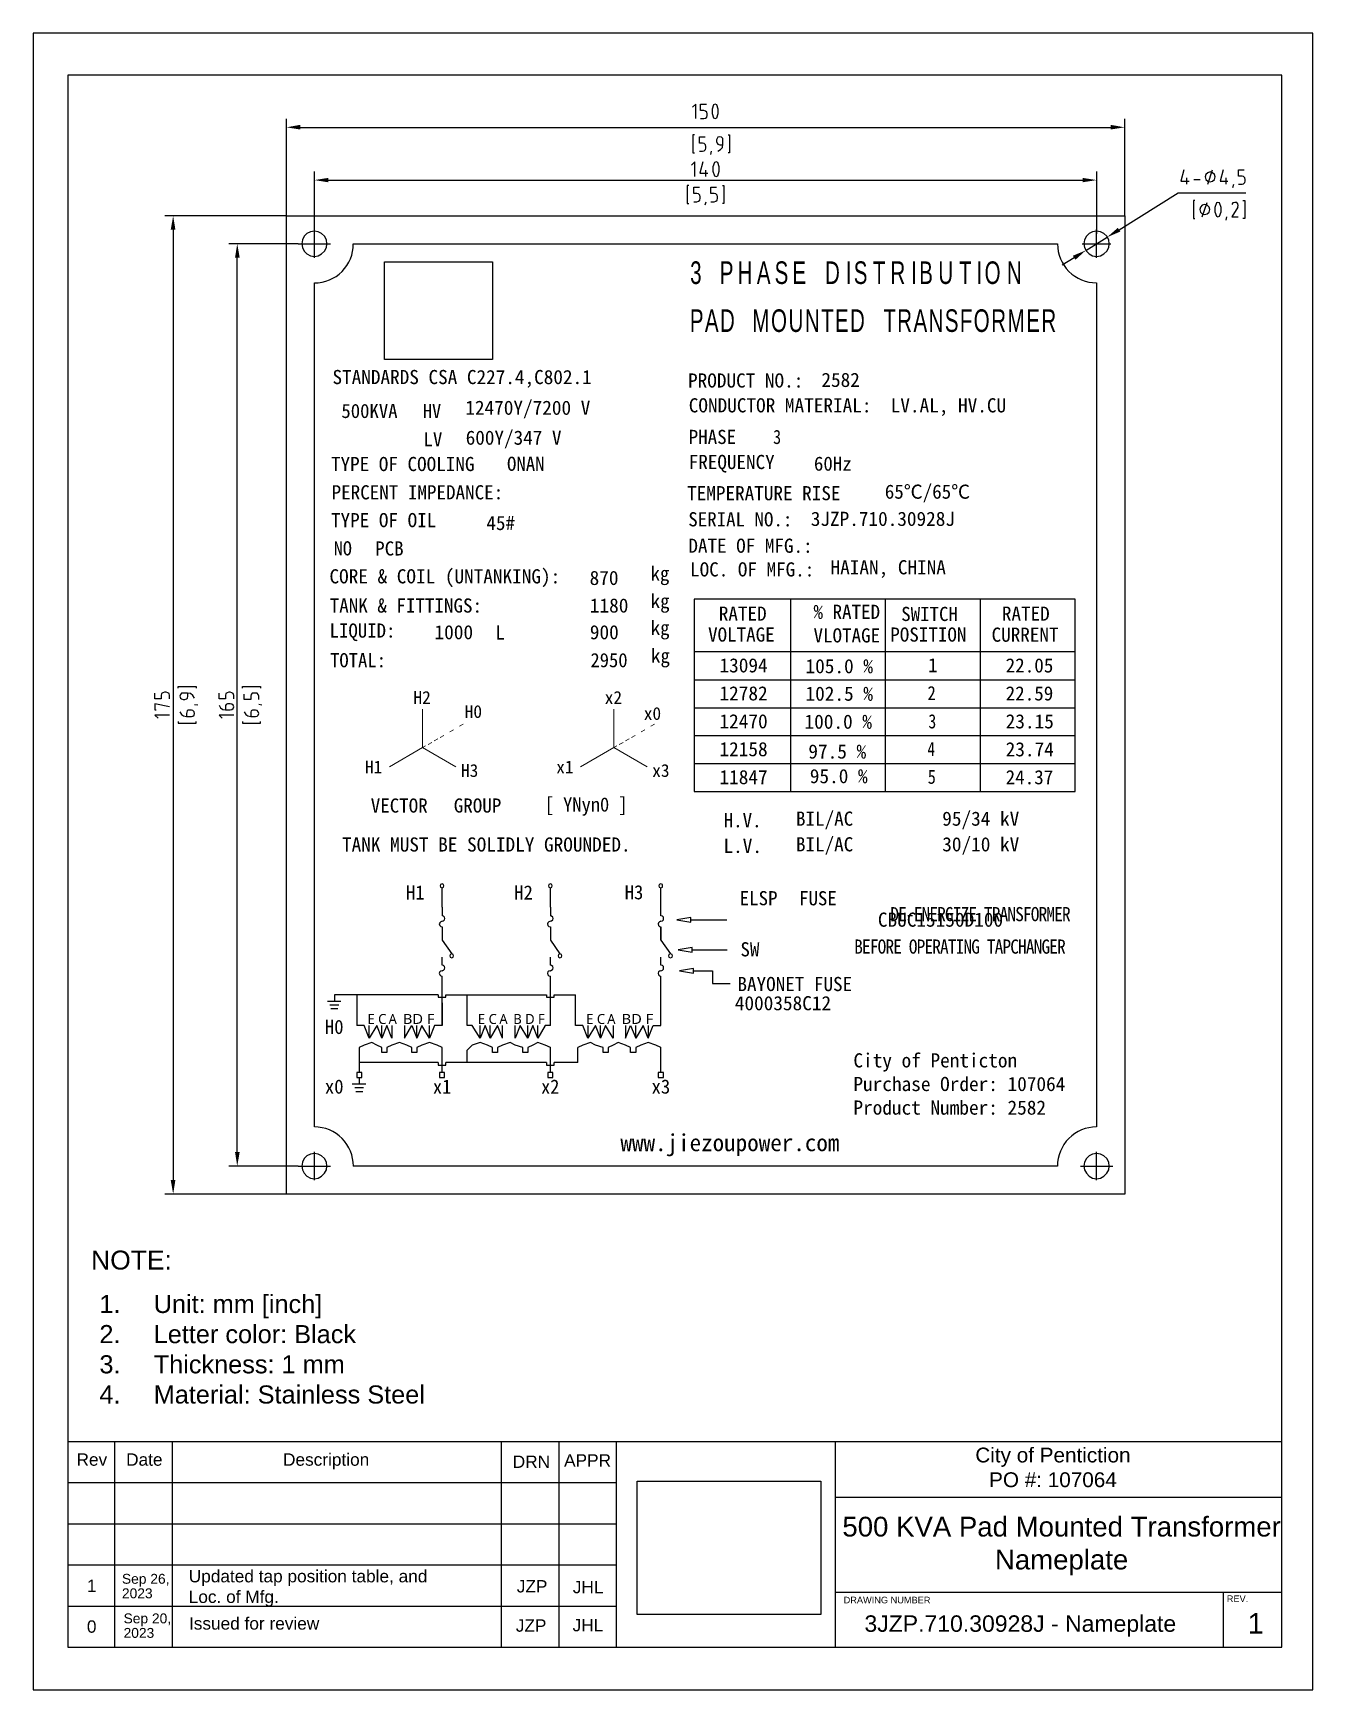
# Model space of a CAD drawing. Header units: inches. Extents: x 58 to 562, y -561 to 199.
# Drawn here: x 406.3 to 561.8, y -560.5 to -359.2 of the extents above; entities that cross this region are included whole.
import ezdxf
from ezdxf.enums import TextEntityAlignment as Align

# ---------------------------------------------------------------- set-up
doc = ezdxf.new("R2010")
doc.units = ezdxf.units.IN
doc.header["$XCLIPFRAME"] = 2
doc.linetypes.add('CONTINUOUS0', pattern=[0])
for name, color, linetype in [('01粗实线', 7, 'Continuous'), ('1粗实线', 7, 'CONTINUOUS0'), ('PDF_Geometry', 7, 'Continuous'), ('PDF_Solid Fills', 7, 'Continuous'), ('PDF_Text', 7, 'Continuous')]:
    doc.layers.add(name, color=color, linetype=linetype)
doc.layers.add('1轮廓实线层', color=7, linetype='Continuous', lineweight=0)
doc.styles.add('PDF FangSong', font='simfang.ttf')
doc.styles.add('PDF Microsoft YaHei', font='Microsoft YaHei.ttf')
doc.styles.get("Standard").update_dxf_attribs({"font": 'arial.ttf'})
picture_1 = doc.add_image_def('image1.png', size_in_pixel=(2945, 2665))
picture_2 = doc.add_image_def('image2.png', size_in_pixel=(984, 984))

# ---------------------------------------------------------------- blocks, each defined once
blk = doc.blocks.new('A$Caecee18c')
at = {"layer": 'PDF_Solid Fills', "transparency": 33554559}
for points in [[(26.07, 191.35), (26.07, 190.51), (23.6, 190.9)], [(171.12, 191.35), (171.12, 190.51), (173.65, 190.9)], [(31.07, 181.85), (31.07, 181.07), (28.6, 181.46)], [(166.12, 181.85), (166.12, 181.07), (168.65, 181.46)], [(2.87, 172.58), (3.71, 172.58), (3.31, 175.06)], [(172.42, 172.92), (172.87, 172.25), (170.51, 171.24)], [(14.38, 167.58), (15.22, 167.58), (14.78, 170.06)], [(164.38, 167.92), (164.83, 167.19), (166.69, 168.88)], [(14.38, 7.53), (15.22, 7.53), (14.78, 5)], [(2.87, 2.53), (3.71, 2.53), (3.31, 0)]]:
    blk.add_hatch(color=256, dxfattribs=at).paths.add_polyline_path(points)
at = {"layer": '1粗实线', "ltscale": 196.02172}
for p, q in [((90.61, 55.16), (90.61, 55.16)), ((96.48, 39.96), (99.86, 39.96)), ((99.88, 39.96), (99.88, 37.71)), ((99.88, 37.71), (103.01, 37.71))]:
    blk.add_line(p, q, dxfattribs=at)
at = {"layer": '1粗实线', "lineweight": 25}
blk.add_lwpolyline([(96.24, 43.73), (102.47, 43.73)], dxfattribs=at)
at = {"layer": '1轮廓实线层', "color": 1}
for p, q in [((47.96, 86.77), (47.96, 79.9)), ((82.2, 86.77), (82.2, 79.9)), ((42.01, 76.46), (47.96, 79.9)), ((53.92, 76.46), (47.96, 79.9)), ((76.25, 76.46), (82.2, 79.9)), ((88.16, 76.46), (82.2, 79.9))]:
    blk.add_line(p, q, dxfattribs=at)
at = {"layer": '1轮廓实线层'}
for p, q in [((52.84, 82.71, 114.25), (53.5, 83.09, 114.25)), ((54.59, 83.72, 114.25), (55.25, 84.1, 114.25)), ((87.08, 82.71, 114.25), (87.75, 83.09, 114.25)), ((88.83, 83.72, 114.25), (89.49, 84.1, 114.25)), ((47.96, 79.9, 114.25), (48.51, 80.21, 114.25)), ((48.93, 80.46, 114.25), (49.6, 80.84, 114.25)), ((50.01, 81.08, 114.25), (50.68, 81.46, 114.25)), ((51.1, 81.7, 114.25), (51.76, 82.09, 114.25)), ((82.2, 79.9, 114.25), (82.76, 80.21, 114.25)), ((83.17, 80.46, 114.25), (83.84, 80.84, 114.25)), ((84.26, 81.08, 114.25), (84.92, 81.46, 114.25)), ((85.34, 81.7, 114.25), (86, 82.09, 114.25))]:
    blk.add_line(p, q, dxfattribs=at)
at = {"layer": 'PDF_Geometry', "lineweight": 25}
for p, q in [((51.45, 45.42), (53.18, 42.99)), ((70.83, 45.42), (72.56, 42.99)), ((90.61, 45.42), (92.34, 42.99)), ((51.45, 40.98), (51.49, 42.37)), ((70.83, 40.98), (70.87, 42.37)), ((90.61, 40.98), (90.64, 42.37)), ((36.17, 35.66), (32.17, 35.66))]:
    blk.add_line(p, q, dxfattribs=at)
for points in [[(96.85, 192.47), (96.85, 195.06), (96.29, 194.49)], [(97.7, 192.47), (98.31, 192.47), (98.6, 192.53), (98.82, 192.75), (98.88, 193.03), (98.88, 193.31), (98.82, 193.6), (98.6, 193.82), (98.31, 193.93), (97.7, 193.93), (97.7, 195.06), (98.76, 195.06)], [(100.06, 194.94), (99.78, 194.16), (99.78, 193.37), (100.06, 192.58)], [(100.62, 194.94), (100.34, 195.06), (100.06, 194.94)], [(100.62, 192.58), (100.9, 193.37), (100.9, 194.16), (100.62, 194.94)], [(23.6, 175.06), (23.6, 192.42)], [(26.07, 190.9), (171.12, 190.9)], [(100.06, 192.58), (100.34, 192.47), (100.62, 192.58)], [(173.65, 175.06), (173.65, 192.42)], [(96.63, 189.55), (96.35, 189.55), (96.35, 186.35), (96.63, 186.35)], [(97.53, 186.63), (98.09, 186.63), (98.37, 186.69), (98.6, 186.91), (98.65, 187.19), (98.65, 187.47), (98.6, 187.75), (98.37, 187.98), (98.09, 188.09), (97.53, 188.09), (97.53, 189.21), (98.54, 189.21)], [(100.84, 186.63), (101.29, 186.91), (101.63, 187.3), (101.74, 187.87), (101.74, 188.65), (101.69, 188.93), (101.46, 189.16), (101.18, 189.21), (100.84, 189.16), (100.67, 188.93), (100.56, 188.65), (100.56, 188.37), (100.67, 188.09), (100.84, 187.87), (101.18, 187.75), (101.74, 187.75)], [(102.64, 189.55), (102.92, 189.55), (102.92, 186.35), (102.64, 186.35)], [(96.69, 182.08), (96.69, 184.72), (96.12, 184.16)], [(98.15, 184.72), (97.58, 182.7), (99.04, 182.7)], [(99.55, 186.01), (99.66, 186.63)], [(100.22, 184.61), (99.94, 183.82), (99.94, 183.03), (100.22, 182.25)], [(100.79, 184.61), (100.51, 184.72), (100.22, 184.61)], [(100.79, 182.25), (101.07, 183.03), (101.07, 183.82), (100.79, 184.61)], [(28.6, 172.64), (28.6, 182.98)], [(31.07, 181.46), (166.12, 181.46)], [(98.6, 183.26), (98.6, 182.08)], [(100.22, 182.25), (100.51, 182.08), (100.79, 182.25)], [(168.65, 171.85), (168.65, 182.98)], [(184.27, 183.31), (183.71, 181.29), (185.17, 181.29)], [(184.72, 181.85), (184.72, 180.73)], [(186.01, 181.57), (187.19, 181.57)], [(189.83, 182.02), (189.72, 182.47), (189.38, 182.75), (188.93, 182.92), (188.54, 182.75), (188.2, 182.47), (188.09, 182.02), (188.2, 181.57), (188.54, 181.24), (188.93, 181.12), (189.38, 181.24), (189.72, 181.57), (189.83, 182.02)], [(188.54, 180.73), (189.38, 183.31)], [(191.29, 183.31), (190.73, 181.29), (192.13, 181.29)], [(191.74, 181.85), (191.74, 180.73)], [(194.04, 180.73), (194.66, 180.73), (194.94, 180.79), (195.17, 181.01), (195.22, 181.29), (195.22, 181.57), (195.17, 181.85), (194.94, 182.08), (194.66, 182.19), (194.04, 182.19), (194.04, 183.31), (195.06, 183.31)], [(95.62, 180.51), (95.34, 180.51), (95.34, 177.3), (95.62, 177.3)], [(96.52, 177.58), (97.08, 177.58), (97.36, 177.7), (97.58, 177.87), (97.64, 178.2), (97.64, 178.48), (97.58, 178.76), (97.36, 178.99), (97.08, 179.04), (96.52, 179.04), (96.52, 180.22), (97.53, 180.22)], [(99.55, 177.58), (100.17, 177.58), (100.45, 177.7), (100.67, 177.87), (100.73, 178.2), (100.73, 178.48), (100.67, 178.76), (100.45, 178.99), (100.17, 179.04), (99.55, 179.04), (99.55, 180.22), (100.56, 180.22)], [(101.63, 180.51), (101.91, 180.51), (101.91, 177.3), (101.63, 177.3)], [(172.64, 172.58), (183.2, 179.16), (195.34, 179.16)], [(193.03, 180.11), (193.2, 180.73)], [(23.6, 175.06), (1.8, 175.06)], [(23.6, 175.06), (173.65, 175.06), (173.65, 0), (23.6, 0), (23.6, 175.06)], [(98.54, 177.02), (98.71, 177.58)], [(186.24, 177.81), (185.96, 177.81), (185.96, 174.61), (186.24, 174.61)], [(188.88, 176.18), (188.76, 176.63), (188.43, 176.97), (187.98, 177.08), (187.53, 176.97), (187.25, 176.63), (187.13, 176.18), (187.25, 175.73), (187.53, 175.45), (187.98, 175.28), (188.43, 175.45), (188.76, 175.73), (188.88, 176.18)], [(187.53, 174.89), (188.43, 177.47)], [(190.06, 177.36), (189.78, 176.57), (189.78, 175.79), (190.06, 175)], [(190.62, 177.36), (190.34, 177.47), (190.06, 177.36)], [(190.06, 175), (190.34, 174.89), (190.62, 175)], [(190.62, 175), (190.9, 175.79), (190.9, 176.57), (190.62, 177.36)], [(193.37, 177.47), (193.03, 177.36), (192.81, 177.08)], [(193.88, 176.63), (192.81, 174.89), (193.99, 174.89)], [(193.88, 176.63), (193.99, 176.91), (193.88, 177.19), (193.71, 177.42), (193.37, 177.47)], [(194.83, 177.81), (195.17, 177.81), (195.17, 174.61), (194.83, 174.61)], [(3.31, 172.58), (3.31, 2.53)], [(30.84, 170.06), (30.73, 170.79), (30.39, 171.4), (29.89, 171.91), (29.27, 172.19), (28.6, 172.3), (27.87, 172.19), (27.25, 171.91), (26.74, 171.4), (26.46, 170.79), (26.35, 170.06), (26.46, 169.38), (26.74, 168.76), (27.25, 168.26), (27.87, 167.92), (28.6, 167.81), (29.27, 167.92), (29.89, 168.26), (30.39, 168.76), (30.73, 169.38), (30.84, 170.06)], [(28.6, 167.53), (28.6, 172.64)], [(170.9, 170.06), (170.79, 170.79), (170.45, 171.4), (169.94, 171.91), (169.33, 172.19), (168.6, 172.3), (167.92, 172.19), (167.3, 171.91), (166.8, 171.4), (166.46, 170.79), (166.35, 170.06), (166.46, 169.38), (166.8, 168.76), (167.3, 168.26), (167.92, 167.92), (168.6, 167.81), (169.33, 167.92), (169.94, 168.26), (170.45, 168.76), (170.79, 169.38), (170.9, 170.06)], [(168.6, 167.53), (168.6, 172.64)], [(191.8, 174.27), (191.91, 174.89)], [(25.67, 170.06), (13.26, 170.06)], [(25.67, 170.06), (31.46, 170.06)], [(26.01, 170.06), (31.12, 170.06)], [(35.56, 170.06), (161.63, 170.06)], [(166.07, 170.06), (171.18, 170.06)], [(166.69, 168.88), (170.51, 171.24)], [(14.78, 7.53), (14.78, 167.58)], [(164.61, 167.53), (162.47, 166.24)], [(28.6, 12.02), (28.6, 163.09)], [(168.6, 163.09), (168.6, 12.02)], [(96.55, 106.48), (96.55, 72.04)], [(164.79, 72.04), (164.79, 106.48), (96.55, 106.48)], [(113.82, 106.48), (113.82, 72.04)], [(130.75, 106.48), (130.75, 72.04)], [(147.78, 106.48), (147.78, 72.04)], [(96.55, 97.1), (164.71, 97.1)], [(96.53, 92.04), (164.79, 92.04)], [(2.64, 88.65), (2.64, 89.21), (2.58, 89.55), (2.36, 89.72), (2.08, 89.83), (1.74, 89.83), (1.46, 89.72), (1.24, 89.55), (1.18, 89.21), (1.18, 88.65), (0, 88.65), (0, 89.66)], [(4.21, 90.56), (4.21, 90.84), (7.42, 90.84), (7.42, 90.56)], [(7.13, 88.76), (6.85, 89.21), (6.4, 89.55), (5.9, 89.66), (5.11, 89.66), (4.83, 89.61), (4.61, 89.38), (4.49, 89.1), (4.61, 88.76), (4.83, 88.6), (5.11, 88.48), (5.39, 88.48), (5.67, 88.6), (5.9, 88.76), (5.96, 89.1), (5.96, 89.66)], [(14.16, 88.65), (14.16, 89.21), (14.04, 89.55), (13.82, 89.72), (13.54, 89.83), (13.26, 89.83), (12.98, 89.72), (12.75, 89.55), (12.7, 89.21), (12.7, 88.65), (11.52, 88.65), (11.52, 89.66)], [(15.73, 90.56), (15.73, 90.84), (18.93, 90.84), (18.93, 90.56)], [(18.65, 88.48), (18.65, 89.1), (18.54, 89.38), (18.37, 89.61), (18.03, 89.66), (17.75, 89.66), (17.47, 89.61), (17.25, 89.38), (17.19, 89.1), (17.19, 88.48), (16.01, 88.48), (16.01, 89.49)], [(2.64, 87.19), (0, 87.75), (0, 86.63), (0.28, 86.63)], [(4.49, 86.29), (4.78, 85.84), (5.17, 85.56), (5.67, 85.45), (6.57, 85.45), (6.85, 85.51), (7.08, 85.73), (7.13, 86.01), (7.08, 86.29), (6.85, 86.52), (6.57, 86.57), (6.29, 86.57), (6.01, 86.57), (5.84, 86.46), (5.73, 86.24), (5.67, 86.01), (5.67, 85.45)], [(7.75, 87.47), (7.13, 87.58)], [(11.52, 87.47), (11.8, 87.02), (12.19, 86.74), (12.7, 86.63), (13.54, 86.63), (13.82, 86.69), (14.04, 86.91), (14.16, 87.19), (14.04, 87.47), (13.82, 87.7), (13.54, 87.75), (13.26, 87.75), (13.03, 87.75), (12.81, 87.64), (12.7, 87.42), (12.7, 87.19), (12.7, 86.63)], [(16.01, 86.29), (16.29, 85.84), (16.69, 85.56), (17.19, 85.45), (18.03, 85.45), (18.37, 85.51), (18.54, 85.73), (18.65, 86.01), (18.54, 86.29), (18.37, 86.52), (18.03, 86.57), (17.75, 86.57), (17.53, 86.57), (17.3, 86.46), (17.19, 86.24), (17.19, 86.01), (17.19, 85.45)], [(19.21, 87.47), (18.65, 87.64)], [(96.56, 87.04), (164.78, 87.04)], [(2.64, 85.73), (0, 85.73), (0.62, 85.17)], [(4.21, 84.55), (4.21, 84.27), (7.42, 84.27), (7.42, 84.55)], [(14.16, 85.73), (11.52, 85.73), (12.08, 85.17)], [(15.73, 84.55), (15.73, 84.27), (18.93, 84.27), (18.93, 84.55)], [(96.5, 82.04), (164.78, 82.04)], [(96.53, 77.04), (164.79, 77.04)], [(96.55, 72.04), (164.79, 72.04)], [(51.79, 55.18), (51.73, 55.41), (51.45, 55.52), (51.17, 55.41), (51.11, 55.18), (51.17, 54.9), (51.45, 54.79), (51.73, 54.9), (51.79, 55.18)], [(51.79, 55.18), (51.73, 55.41), (51.45, 55.52), (51.17, 55.41), (51.11, 55.18), (51.17, 54.9), (51.45, 54.79), (51.73, 54.9), (51.79, 55.18)], [(51.45, 51.37), (51.45, 54.79)], [(71.17, 55.18), (71.11, 55.41), (70.83, 55.52), (70.55, 55.41), (70.49, 55.18), (70.55, 54.9), (70.83, 54.79), (71.11, 54.9), (71.17, 55.18)], [(70.83, 51.37), (70.83, 54.79)], [(90.94, 55.18), (90.89, 55.41), (90.61, 55.52), (90.32, 55.41), (90.27, 55.18), (90.32, 54.9), (90.61, 54.79), (90.89, 54.9), (90.94, 55.18)], [(90.61, 49.8), (90.61, 54.79)], [(51.45, 51.37), (51.45, 50.75), (51.45, 49.8)], [(51.45, 50.75), (51.45, 49.8)], [(70.83, 51.37), (70.83, 50.64)], [(70.83, 50.87), (70.83, 49.8)], [(70.83, 50.75), (70.83, 49.8)], [(51.45, 48.84), (51.22, 48.73), (51.06, 48.56), (50.94, 48.34), (51.06, 48.06), (51.22, 47.89), (51.45, 47.83)], [(51.45, 48.84), (51.73, 48.9), (51.9, 49.07), (51.95, 49.29), (51.9, 49.57), (51.73, 49.74), (51.45, 49.8)], [(51.45, 47.83), (51.45, 45.42)], [(51.45, 47.83), (51.45, 45.42)], [(51.45, 47.83), (51.45, 45.42)], [(70.83, 48.84), (70.55, 48.73), (70.38, 48.56), (70.32, 48.34), (70.38, 48.06), (70.55, 47.89), (70.83, 47.83)], [(70.83, 48.84), (71.06, 48.9), (71.28, 49.07), (71.34, 49.29), (71.28, 49.57), (71.06, 49.74), (70.83, 49.8)], [(70.83, 47.83), (70.83, 45.42)], [(70.83, 47.83), (70.83, 45.42)], [(70.83, 47.83), (70.83, 45.42)], [(90.61, 48.84), (90.38, 48.73), (90.21, 48.56), (90.16, 48.34), (90.21, 48.06), (90.38, 47.89), (90.61, 47.83)], [(90.61, 48.84), (90.89, 48.9), (91.06, 49.07), (91.11, 49.29), (91.06, 49.57), (90.89, 49.74), (90.61, 49.8)], [(90.61, 45.42), (90.61, 47.83)], [(90.61, 47.83), (90.61, 45.42)], [(95.99, 49.48), (93.46, 49.08), (95.99, 48.63), (95.99, 49.48)], [(95.99, 49.08), (102.43, 49.08)], [(53.52, 42.66), (53.46, 42.88), (53.18, 42.99), (52.9, 42.88), (52.85, 42.66), (52.9, 42.38), (53.18, 42.26), (53.46, 42.38), (53.52, 42.66)], [(53.52, 42.66), (53.46, 42.88), (53.18, 42.99), (52.9, 42.88), (52.85, 42.66), (52.9, 42.38), (53.18, 42.26), (53.46, 42.38), (53.52, 42.66)], [(72.9, 42.66), (72.85, 42.88), (72.56, 42.99), (72.28, 42.88), (72.23, 42.66), (72.28, 42.38), (72.56, 42.26), (72.85, 42.38), (72.9, 42.66)], [(72.9, 42.66), (72.85, 42.88), (72.56, 42.99), (72.28, 42.88), (72.23, 42.66), (72.28, 42.38), (72.56, 42.26), (72.85, 42.38), (72.9, 42.66)], [(92.68, 42.66), (92.62, 42.88), (92.34, 42.99), (92.06, 42.88), (92, 42.66), (92.06, 42.38), (92.34, 42.26), (92.62, 42.38), (92.68, 42.66)], [(92.68, 42.66), (92.62, 42.88), (92.34, 42.99), (92.06, 42.88), (92, 42.66), (92.06, 42.38), (92.34, 42.26), (92.62, 42.38), (92.68, 42.66)], [(96.24, 44.12), (93.71, 43.73), (96.24, 43.28), (96.24, 44.12)], [(51.45, 39.97), (51.22, 39.91), (51.06, 39.74), (50.94, 39.52), (51.06, 39.24), (51.22, 39.07), (51.45, 39.01)], [(51.45, 39.97), (51.73, 40.08), (51.9, 40.25), (51.95, 40.47), (51.9, 40.75), (51.73, 40.92), (51.45, 40.98)], [(51.45, 30.16), (51.45, 39.01)], [(70.83, 39.97), (70.55, 39.91), (70.38, 39.74), (70.32, 39.52), (70.38, 39.24), (70.55, 39.07), (70.83, 39.01)], [(70.83, 39.97), (71.06, 40.08), (71.28, 40.25), (71.34, 40.47), (71.28, 40.75), (71.06, 40.92), (70.83, 40.98)], [(70.83, 39.97), (70.89, 39.97)], [(70.83, 30.16), (70.83, 39.01)], [(90.61, 39.97), (90.38, 39.91), (90.21, 39.74), (90.16, 39.52), (90.21, 39.24), (90.38, 39.07), (90.61, 39.01)], [(90.61, 39.97), (90.89, 40.08), (91.06, 40.25), (91.11, 40.47), (91.06, 40.75), (90.89, 40.92), (90.61, 40.98)], [(90.61, 39.97), (90.66, 39.97)], [(90.61, 30.16), (90.61, 39.01)], [(96.48, 40.38), (93.95, 39.93), (96.48, 39.54), (96.48, 40.38)], [(32.17, 35.66), (32.17, 34.48)], [(50.77, 35.66), (36.17, 35.66)], [(36.17, 35.66), (36.17, 30.16)], [(50.77, 35.66), (50.77, 35.21), (52.12, 35.21), (52.12, 35.66)], [(52.12, 35.66), (70.16, 35.66)], [(55.94, 30.16), (55.94, 35.66)], [(70.16, 35.66), (70.16, 35.21), (71.5, 35.21), (71.5, 35.66)], [(71.5, 35.66), (75.32, 35.66)], [(75.32, 30.16), (75.32, 35.66)], [(33.35, 34.48), (30.93, 34.48)], [(32.95, 33.81), (31.38, 33.81)], [(32.79, 33.13), (31.55, 33.13)], [(51.45, 30.16), (51.45, 34.2), (51.45, 30.16), (50.1, 30.16), (49.2, 27.91), (49.2, 30.16)], [(40.66, 27.91), (39.76, 30.16), (38.41, 27.91), (37.52, 30.16), (36.17, 30.16)], [(38.41, 27.91), (38.41, 30.16)], [(42.46, 30.16), (42.46, 27.91), (41.56, 30.16), (40.66, 27.91), (40.66, 30.16)], [(44.71, 30.16), (44.71, 27.91), (46.06, 30.16), (46.95, 27.91), (46.95, 30.16)], [(47.85, 30.16), (46.95, 27.91)], [(49.2, 27.91), (47.85, 30.16)], [(58.25, 27.91), (56.84, 30.16), (55.94, 30.16)], [(62.29, 27.91), (61.39, 30.16), (60.04, 27.91), (59.15, 30.16), (58.25, 27.91), (58.25, 30.16)], [(60.04, 27.91), (60.04, 30.16)], [(62.29, 27.91), (62.29, 30.16)], [(70.83, 30.16), (69.93, 30.16), (68.58, 27.91), (67.68, 30.16), (66.79, 27.91), (65.44, 30.16), (64.54, 27.91), (64.54, 30.16)], [(66.79, 27.91), (66.79, 30.16)], [(68.58, 27.91), (68.58, 30.16)], [(77.57, 30.16), (77.57, 27.91), (76.67, 30.16), (75.32, 30.16)], [(82.07, 30.16), (82.07, 27.91), (80.72, 30.16), (79.82, 27.91), (78.92, 30.16), (77.57, 27.91)], [(79.82, 27.91), (79.82, 30.16)], [(84.31, 30.16), (84.31, 27.91), (85.21, 30.16), (86.11, 27.91), (86.11, 30.16)], [(87.46, 30.16), (86.11, 27.91)], [(88.36, 30.16), (88.36, 27.91), (87.46, 30.16)], [(88.36, 27.91), (89.26, 30.16), (90.61, 30.16)], [(40.66, 26.22), (39.76, 26.67), (38.86, 27.12), (37.52, 26.67), (36.62, 26.22)], [(46.06, 26.22), (45.16, 26.67), (43.81, 27.12), (42.46, 26.67), (41.56, 26.22)], [(51.45, 26.22), (50.55, 26.67), (49.2, 27.12), (47.85, 26.67), (46.95, 26.22)], [(60.49, 26.22), (59.59, 26.67), (58.25, 27.12), (56.84, 26.67), (55.94, 25.77)], [(65.89, 26.22), (64.54, 26.67), (63.64, 27.12), (62.29, 26.67), (61.39, 26.22)], [(70.83, 26.22), (69.93, 26.67), (68.58, 27.12), (67.68, 26.67), (66.79, 26.22)], [(80.27, 26.22), (78.92, 26.67), (78.02, 27.12), (76.67, 26.67), (75.77, 26.22)], [(85.21, 26.22), (84.31, 26.67), (82.97, 27.12), (82.07, 26.67), (81.17, 26.22)], [(90.61, 26.22), (89.71, 26.67), (88.36, 27.12), (87.01, 26.67), (86.11, 26.22)], [(36.62, 26.22), (36.62, 21.73)], [(40.66, 25.32), (40.66, 26.22)], [(41.56, 26.22), (41.56, 25.32), (40.66, 25.32)], [(46.06, 25.32), (46.06, 26.22)], [(46.95, 26.22), (46.95, 25.32), (46.06, 25.32)], [(51.45, 21.73), (51.45, 26.22)], [(55.94, 23.53), (55.94, 25.77)], [(60.49, 25.32), (60.49, 26.22)], [(61.39, 25.32), (60.49, 25.32)], [(61.39, 26.22), (61.39, 25.32)], [(65.89, 25.32), (65.89, 26.22)], [(66.79, 26.22), (66.79, 25.32), (65.89, 25.32)], [(70.83, 21.73), (70.83, 26.22)], [(70.83, 26.22), (70.89, 26.22)], [(75.77, 23.53), (75.77, 26.22)], [(80.27, 25.32), (80.27, 26.22)], [(81.17, 26.22), (81.17, 25.32), (80.27, 25.32)], [(85.21, 25.32), (85.21, 26.22)], [(86.11, 25.32), (85.21, 25.32)], [(86.11, 26.22), (86.11, 25.32)], [(90.61, 21.73), (90.61, 26.22)], [(90.61, 26.22), (90.66, 26.22)], [(37.07, 21.28), (37.07, 21.73), (36.62, 21.73), (36.17, 21.73), (36.17, 21.28), (36.17, 20.83), (36.62, 20.83), (37.07, 20.83), (37.07, 21.28)], [(50.77, 23.53), (36.62, 23.53)], [(36.62, 20.83), (36.62, 19.65)], [(50.77, 23.53), (50.77, 23.08), (52.12, 23.08), (52.12, 23.53)], [(51.9, 21.28), (51.9, 21.73), (51.45, 21.73), (51, 21.73), (51, 21.28), (51, 20.83), (51.45, 20.83), (51.9, 20.83), (51.9, 21.28)], [(70.16, 23.53), (52.12, 23.53)], [(70.16, 23.53), (70.16, 23.08), (71.5, 23.08), (71.5, 23.53)], [(71.28, 21.28), (71.28, 21.73), (70.83, 21.73), (70.38, 21.73), (70.38, 21.28), (70.38, 20.83), (70.83, 20.83), (71.28, 20.83), (71.28, 21.28)], [(75.77, 23.53), (71.5, 23.53)], [(91.06, 21.28), (91.06, 21.73), (90.61, 21.73), (90.16, 21.73), (90.16, 21.28), (90.16, 20.83), (90.61, 20.83), (91.06, 20.83), (91.06, 21.28)], [(37.8, 19.65), (35.38, 19.65)], [(37.4, 18.98), (35.83, 18.98)], [(37.24, 18.3), (36, 18.3)], [(30.84, 5), (30.73, 5.73), (30.39, 6.35), (29.89, 6.85), (29.27, 7.13), (28.6, 7.25), (27.87, 7.13), (27.25, 6.85), (26.74, 6.35), (26.46, 5.73), (26.35, 5), (26.46, 4.33), (26.74, 3.71), (27.25, 3.2), (27.87, 2.87), (28.6, 2.75), (29.27, 2.87), (29.89, 3.2), (30.39, 3.71), (30.73, 4.33), (30.84, 5)], [(28.6, 2.47), (28.6, 7.58)], [(170.9, 5), (170.79, 5.73), (170.45, 6.35), (169.94, 6.85), (169.33, 7.13), (168.6, 7.25), (167.92, 7.13), (167.3, 6.85), (166.8, 6.35), (166.46, 5.73), (166.35, 5), (166.46, 4.33), (166.8, 3.71), (167.3, 3.2), (167.92, 2.87), (168.6, 2.75), (169.33, 2.87), (169.94, 3.2), (170.45, 3.71), (170.79, 4.33), (170.9, 5)], [(168.6, 2.47), (168.6, 7.58)], [(25.67, 5), (13.26, 5)], [(25.67, 5), (31.46, 5)], [(26.01, 5), (31.12, 5)], [(161.63, 5), (35.56, 5)], [(165.73, 5), (171.52, 5)], [(166.07, 5), (171.18, 5)], [(23.6, 0), (1.8, 0)]]:
    blk.add_lwpolyline(points, dxfattribs=at)
for centre, radius, start, end in [((28.63, 170), 6.93, 269.7188, 0.4505), ((168.59, 170.02), 6.95, 179.736, 270.0267), ((28.61, 5.05), 6.96, 359.5905, 90.1174), ((168.61, 5.03), 6.99, 90.1454, 180.212)]:
    blk.add_arc(centre, radius, start, end, dxfattribs=at)
at = {"layer": 'PDF_Text', "color": 1, "style": 'PDF FangSong'}
for s, p in [('H2', (47.88, 88.87)), ('x2', (82.12, 88.87)), ('H0', (57.05, 86.33)), ('x0', (89.11, 85.98)), ('H1', (39.19, 76.44)), ('x1', (73.44, 76.44)), ('H3', (56.38, 75.78)), ('x3', (90.62, 75.78))]:
    blk.add_text(s, height=2.281, dxfattribs=at).set_placement(p, align=Align.MIDDLE)
at = {"layer": 'PDF_Text', "attachment_point": 7}
for s, insert, char_height, style in [('{\\T1.3;\\W0.65;\\fArial|b0|i0|c0|p34;3  PHASE  \\T1.4;DISTRIBUTION}', (95.86, 162.81), 4.0449, 'PDF FangSong'), ('{\\T1.1;\\W0.65;\\fArial|b0|i0|c0|p34;PAD\\T1.4;  \\T1.1;MOUNTED\\T1.5;  \\T1.1;TRANSFORMER}', (95.81, 154.23), 4.0449, 'PDF FangSong'), ('{\\W0.996897;STANDARDS CSA C227.4,C802.1 }', (31.83, 144.29), 2.5347, 'PDF FangSong'), ('{\\W0.99786;PRODUCT NO.:}', (95.48, 144.29), 2.5347, 'PDF FangSong'), ('{\\fFangSong|b0|i0|c134|p49;\\W0.99786;2582}', (119.36, 144.4), 2.5347, 'PDF FangSong'), ('{\\W0.998476;CONDUCTOR MATERIAL:  LV.AL, HV.CU}', (95.61, 139.23), 2.5347, 'PDF FangSong'), ('\\W0.950748;HV', (48, 138.87), 2.5347, 'PDF FangSong'), ('\\W0.985228;PHASE', (95.6, 134.19), 2.5347, 'PDF FangSong'), ('\\W0.824342;3', (110.72, 134.19), 2.5347, 'PDF FangSong'), ('\\W0.979087;LV', (48.12, 133.81), 2.5347, 'PDF FangSong'), ('\\W0.993250;TYPE OF COOLING', (31.56, 129.34), 2.5347, 'PDF FangSong'), ('\\W0.990925;FREQUENCY', (95.61, 129.11), 2.5347, 'PDF FangSong'), ('\\W0.980805;60Hz', (118.02, 129.41), 2.5347, 'PDF FangSong'), ('\\W0.990022;PERCENT IMPEDANCE:', (31.67, 124.28), 2.5347, 'PDF FangSong'), ('\\W0.995104;TEMPERATURE RISE', (95.32, 124.12), 2.5347, 'PDF FangSong'), ('\\W0.984330;65℃/65℃', (130.71, 123.82), 2.5347, 'PDF FangSong'), ('\\W0.994479;TYPE OF OIL', (31.56, 119.3), 2.5347, 'PDF FangSong'), ('\\W0.981992;SERIAL NO.:', (95.53, 119.45), 2.5347, 'PDF FangSong'), ('{\\fFangSong|b0|i0|c134|p49;\\W0.99786;3\\fFangSong|b0|i0|c0|p49;JZP.710.30928J}', (117.46, 119.53), 2.5347, 'PDF FangSong'), ('\\W0.943330;NO', (32.06, 114.25), 2.5347, 'PDF FangSong'), ('\\W0.986198;PCB', (39.47, 114.23), 2.5347, 'PDF FangSong'), ('{\\W0.991737;DATE OF MFG.:}', (95.55, 114.72), 2.5347, 'PDF FangSong'), ('{\\W0.99174;LOC. OF MFG.:}', (95.85, 110.48), 2.5347, 'PDF FangSong'), ('{\\W0.99786;HAIAN, CHINA}', (121, 110.25), 2.5347, 'PDF FangSong'), ('{\\W0.998184;CORE & COIL (UNTANKING):}', (31.29, 108.61), 2.5347, 'PDF FangSong'), ('{\\W0.985571;kg}', (88.75, 108.96), 2.5347, 'PDF FangSong'), ('{\\W0.985572;kg}', (88.79, 104.02), 2.5347, 'PDF FangSong'), ('\\W0.988717;TANK & FITTINGS:', (31.33, 104.01), 2.5347, 'PDF FangSong'), ('\\W0.993144;RATED', (100.99, 102.61), 2.5347, 'PDF FangSong'), ('\\pxi-3,l4,t4;{\\W0.98783;% RATED \\PVLOTAGE}', (115.41, 98.67), 2.5347, 'PDF FangSong'), ('\\W0.980891;SWITCH', (133.65, 102.51), 2.5347, 'PDF FangSong'), ('\\W0.993144;RATED', (151.67, 102.61), 2.5347, 'PDF FangSong'), ('\\W0.976012;LIQUID:', (31.32, 98.94), 2.5347, 'PDF FangSong'), ('{\\W0.985081;L}', (61, 99.24), 2.5347, 'PDF FangSong'), ('{\\W0.985572;kg}', (88.79, 99.24), 2.5347, 'PDF FangSong'), ('\\W0.988174;VOLTAGE', (99.07, 98.82), 2.5347, 'PDF FangSong'), ('\\W0.987833;POSITION', (131.69, 98.82), 2.5347, 'PDF FangSong'), ('\\W0.993883;CURRENT', (149.82, 98.8), 2.5347, 'PDF FangSong'), ('\\W0.968789;TOTAL:', (31.39, 94.23), 2.5347, 'PDF FangSong'), ('{\\W0.985572;kg}', (88.85, 94.24), 2.5347, 'PDF FangSong'), ('{\\W1.000985;13094}', (101.11, 93.31), 2.5347, 'PDF FangSong'), ('{\\W1.00099;105.0 %}', (116.51, 93.16), 2.5347, 'PDF FangSong'), ('\\W0.985653;1', (138.44, 93.38), 2.5347, 'PDF FangSong'), ('{\\W1.000985;12782}', (101.11, 88.3), 2.5347, 'PDF FangSong'), ('{\\W1.00099;102.5 %}', (116.51, 88.24), 2.5347, 'PDF FangSong'), ('\\W0.858812;2', (138.35, 88.39), 2.5347, 'PDF FangSong'), ('{\\W1.000985;12470}', (101.11, 83.3), 2.5347, 'PDF FangSong'), ('{\\W1.00099;100.0 %}', (116.33, 83.23), 2.5347, 'PDF FangSong'), ('\\W0.824342;3', (138.5, 83.3), 2.5347, 'PDF FangSong'), ('{\\W1.000985;12158}', (101.11, 78.31), 2.5347, 'PDF FangSong'), ('{\\W1.00099;97.5 %}', (117.02, 77.89), 2.5347, 'PDF FangSong'), ('\\W0.781747;4', (138.34, 78.39), 2.5347, 'PDF FangSong'), ('{\\W1.000985;11847}', (101.11, 73.31), 2.5347, 'PDF FangSong'), ('{\\W1.00099;95.0 %}', (117.28, 73.48), 2.5347, 'PDF FangSong'), ('\\W0.834647;5', (138.4, 73.37), 2.5347, 'PDF FangSong'), ('\\W0.985008;VECTOR', (38.68, 68.22), 2.5347, 'PDF FangSong'), ('\\W0.988330;GROUP', (53.54, 68.23), 2.5347, 'PDF FangSong'), ('{\\W0.99165;BIL/AC}', (114.8, 65.3), 2.5347, 'PDF FangSong'), ('\\W0.982224;H.V.', (101.87, 65.59), 2.5347, 'PDF FangSong'), ('\\W0.998940;TANK MUST BE SOLIDLY GROUNDED.', (33.53, 61.25), 2.5347, 'PDF FangSong'), ('\\W0.998704;L.V.', (101.83, 61), 2.5347, 'PDF FangSong'), ('{\\W0.99165;BIL/AC}', (114.8, 60.71), 2.5347, 'PDF FangSong'), ('{\\W0.969143;H1}', (44.99, 52.7), 2.5347, 'PDF FangSong'), ('{\\W0.969143;H2}', (64.37, 52.7), 2.5347, 'PDF FangSong'), ('{\\W0.969143;H3}', (84.14, 52.7), 2.5347, 'PDF FangSong'), ('\\W0.985420;ELSP', (104.71, 51.64), 2.5347, 'PDF FangSong'), ('\\W0.979530;FUSE', (115.36, 51.63), 2.5347, 'PDF FangSong'), ('{\\T0.9;\\W0.9;DE-ENERGIZE TRANSFORMER}', (131.7, 48.79), 2.5347, 'PDF FangSong'), ('{\\W0.98542;SW}', (104.86, 42.49), 2.5347, 'PDF FangSong'), ('{\\T0.9;\\W0.9;BEFORE OPERATING TAPCHANGER}', (125.23, 42.98), 2.5347, 'PDF FangSong'), ('\\W0.992310;BAYONET FUSE', (104.33, 36.28), 2.5347, 'PDF FangSong'), ('{\\W0.969143;H0}', (30.47, 28.61), 2.5347, 'PDF FangSong'), ('\\W1.010291;E C', (38.08, 30.41), 1.7846, 'PDF Microsoft YaHei'), ('\\W1.000040;A', (41.87, 30.44), 1.7846, 'PDF Microsoft YaHei'), ('\\W1.127420;BD F', (44.43, 30.44), 1.7846, 'PDF Microsoft YaHei'), ('\\W1.010291;E C', (57.86, 30.41), 1.7846, 'PDF Microsoft YaHei'), ('\\W1.000040;A', (61.7, 30.44), 1.7846, 'PDF Microsoft YaHei'), ('\\W0.999324;B D F', (64.21, 30.44), 1.7846, 'PDF Microsoft YaHei'), ('\\W1.010291;E C', (77.24, 30.41), 1.7846, 'PDF Microsoft YaHei'), ('\\W1.000040;A', (81.01, 30.44), 1.7846, 'PDF Microsoft YaHei'), ('\\W1.127420;BD F', (83.59, 30.44), 1.7846, 'PDF Microsoft YaHei'), ('City of Penticton\\PPurchase Order: 107064\\PProduct Number: 2582', (125.09, 14.16), 2.5347, 'PDF FangSong'), ('\\W0.969143;x0', (30.47, 17.93), 2.5347, 'PDF FangSong'), ('\\W0.958968;x1', (49.8, 17.96), 2.5347, 'PDF FangSong'), ('\\W0.947822;x2', (69.18, 17.96), 2.5347, 'PDF FangSong'), ('\\W0.969462;x3', (88.95, 17.93), 2.5347, 'PDF FangSong'), ('{\\W0.997175;www.jiezoupower.com}', (83.38, 6.75), 3.0416, 'PDF FangSong')]:
    blk.add_mtext(s, dxfattribs=dict(at, insert=insert, char_height=char_height, style=style))
at = {"layer": 'PDF_Text', "color": 1, "char_height": 2.5347, "attachment_point": 7, "style": 'PDF FangSong'}
for s, insert in [('{\\W0.972809;500KVA}', (33.42, 138.84)), ('{\\W0.998341;12470Y/7200 V}', (55.61, 138.84)), ('{\\W0.994436;600Y/347 V}', (55.68, 133.48)), ('{\\W0.975892;ONAN}', (63.07, 129.38)), ('{\\W0.995552;45#}', (59.37, 118.79)), ('{\\W1.001365;870}', (77.86, 108.96)), ('{\\W1.001365;1180}', (77.9, 104.02)), ('{\\W1.002032;1000}', (50.09, 99.24)), ('{\\W1.001365;900}', (77.9, 99.24)), ('{\\W0.964121;2950}', (78.01, 94.24)), ('{\\W0.991188;22.05}', (152.34, 93.3)), ('{\\W0.989441;22.59}', (152.34, 88.29)), ('{\\W1.001268;23.15}', (152.34, 83.29)), ('{\\W1.000985;23.74}', (152.34, 78.29)), ('{\\W0.989664;24.37}', (152.34, 73.29)), ('\\pxi-3,l4,t4;{\\W0.957674;[ YNyn0 ]}', (67.28, 67.71)), ('{\\W0.999637;95/34 kV}', (140.99, 65.3)), ('{\\W0.999633;30/10 kV}', (140.99, 60.71)), ('\\pxqr;{\\W0.8;\\Fgbenor.shx,gbcbig.shx|c134;\\C3; \\W1;\\fFangSong|b0|i0|c134|p49;\\C1;CBUC15150D100}', (128.37, 47.8)), ('{\\W0.75;\\fFangSong|b0|i0|c134|p49; \\W1;4000358C12}', (102.56, 32.85))]:
    blk.add_mtext(s, dxfattribs=dict(at, insert=insert))
at = {"layer": '01粗实线', "lineweight": -3, "ltscale": 20}
image = blk.add_image(picture_1, insert=(41.14, 149.34), size_in_units=(19.36, 17.52), rotation=0, dxfattribs=at)
image.dxf.flags = 7

msp = doc.modelspace()

# ---------------------------------------------------------------- linework, layer by layer
for p, q in [((410.47, -530.32), (558.06, -530.32)), ((416.15, -530.32), (416.15, -555.32)), ((423.15, -530.32), (423.15, -555.32)), ((463.15, -530.32), (463.15, -555.32)), ((470.15, -530.32), (470.15, -555.32)), ((477.15, -530.32), (477.15, -555.32)), ((503.75, -530.32), (503.75, -555.32)), ((410.47, -535.32), (477.15, -535.32)), ((503.75, -537.09), (558.06, -537.09)), ((410.47, -540.32), (477.15, -540.32)), ((410.47, -545.32), (477.15, -545.32)), ((503.75, -548.62), (558.06, -548.62)), ((550.9, -548.62), (550.9, -555.32)), ((410.47, -550.32), (477.15, -550.32))]:
    msp.add_line(p, q)
for points in [[(406.26, -359.2), (406.26, -560.5), (561.81, -560.5), (561.81, -359.2)], [(410.47, -364.33), (410.47, -555.32), (558.06, -555.32), (558.06, -364.33)]]:
    msp.add_lwpolyline(points, close=True)

# ---------------------------------------------------------------- block references
at = {"xscale": 0.6789470759215296, "yscale": 0.6789470759215296, "zscale": 0.6789470759215296}
msp.add_blockref('A$Caecee18c', (421.04, -500.26), dxfattribs=at)

# ---------------------------------------------------------------- texts
at = {"attachment_point": 1}
for s, width, gutter_width, heights, insert, char_height in [('NOTE:', 35.2822, 13.23, [0], (413.31, -507.13), 2.3), ('\\pxi-3,l4,t4;1.^IUnit: mm [inch]\\P2.^ILetter color: Black\\P3.^IThickness: 1 mm\\P4.^IMaterial: Stainless Steel', 64.9853, 13.23, [20.34], (412.12, -512.51), 2.2), ('\\pxqc;City of Pentiction\\PPO #: 107064', 56.2656, 12.5, [7.77], (502.09, -531.07), 1.8), ('Rev', 5.4069, 12.5, [0], (411.54, -531.77), 1.5), ('Date', 10.7637, 12.5, [0], (417.57, -531.77), 1.5), ('Description', 19.2245, 12.5, [0], (436.64, -531.77), 1.5), ('DRN', 11.6649, 12.5, [0], (464.56, -532.03), 1.5), ('APPR', 11.765, 12.5, [0], (470.8, -531.87), 1.5), ('\\pxqc;500 KVA Pad Mounted Transformer\\PNameplate', 56.2656, 12.5, [7.77], (503.14, -539.47), 2.4), ('1', 5.4069, 12.5, [0], (412.8, -547.11), 1.5), ('Updated tap position table, and \\PLoc. of Mfg.', 45.2207, 12.5, [5.47], (425.18, -545.94), 1.5), ('JZP', 5.4069, 12.5, [0], (465.05, -547.17), 1.5), ('JHL', 5.4069, 12.5, [0], (471.86, -547.26), 1.5), ('DRAWING NUMBER', 12.7963, 12.5, [2.5], (504.78, -549.19), 0.8), ('REV.', 5.6982, 12.5, [0], (551.35, -549.03), 0.8), ('3JZP.710.30928J - Nameplate', 52.8752, 12.5, [8.16], (507.31, -551.45), 2), ('1', 4.8957, 12.5, [0], (553.89, -551.17), 2.5), ('0', 5.4069, 12.5, [0], (412.8, -552.06), 1.5), ('Issued for review', 22.0965, 12.5, [6.7], (425.21, -551.68), 1.5), ('JZP', 5.4069, 12.5, [0], (464.93, -551.94), 1.5), ('JHL', 5.4069, 12.5, [0], (471.83, -551.89), 1.5)]:
    msp.add_mtext_dynamic_manual_height_columns(s, width=width, gutter_width=gutter_width, heights=heights, dxfattribs=dict(at, insert=insert, char_height=char_height))
at = {"char_height": 1.2, "attachment_point": 1, "line_spacing_factor": 0.88}
for s, insert in [('Sep 26,\\P2023', (417.06, -546.41)), ('Sep 20,\\P2023', (417.26, -551.22))]:
    msp.add_mtext_dynamic_manual_height_columns(s, width=22.0965, gutter_width=12.5, heights=[6.7], dxfattribs=dict(at, insert=insert))

# ---------------------------------------------------------------- pictures from other files: only their frames are drawn
image = msp.add_image(picture_2, insert=(477.06, -557.4), size_in_units=(27.29, 27.29))
image.set_boundary_path([(94.54, 181.7), (899.6, 765.6)])
image.dxf.flags = 15

doc.saveas('drawing.dxf')
